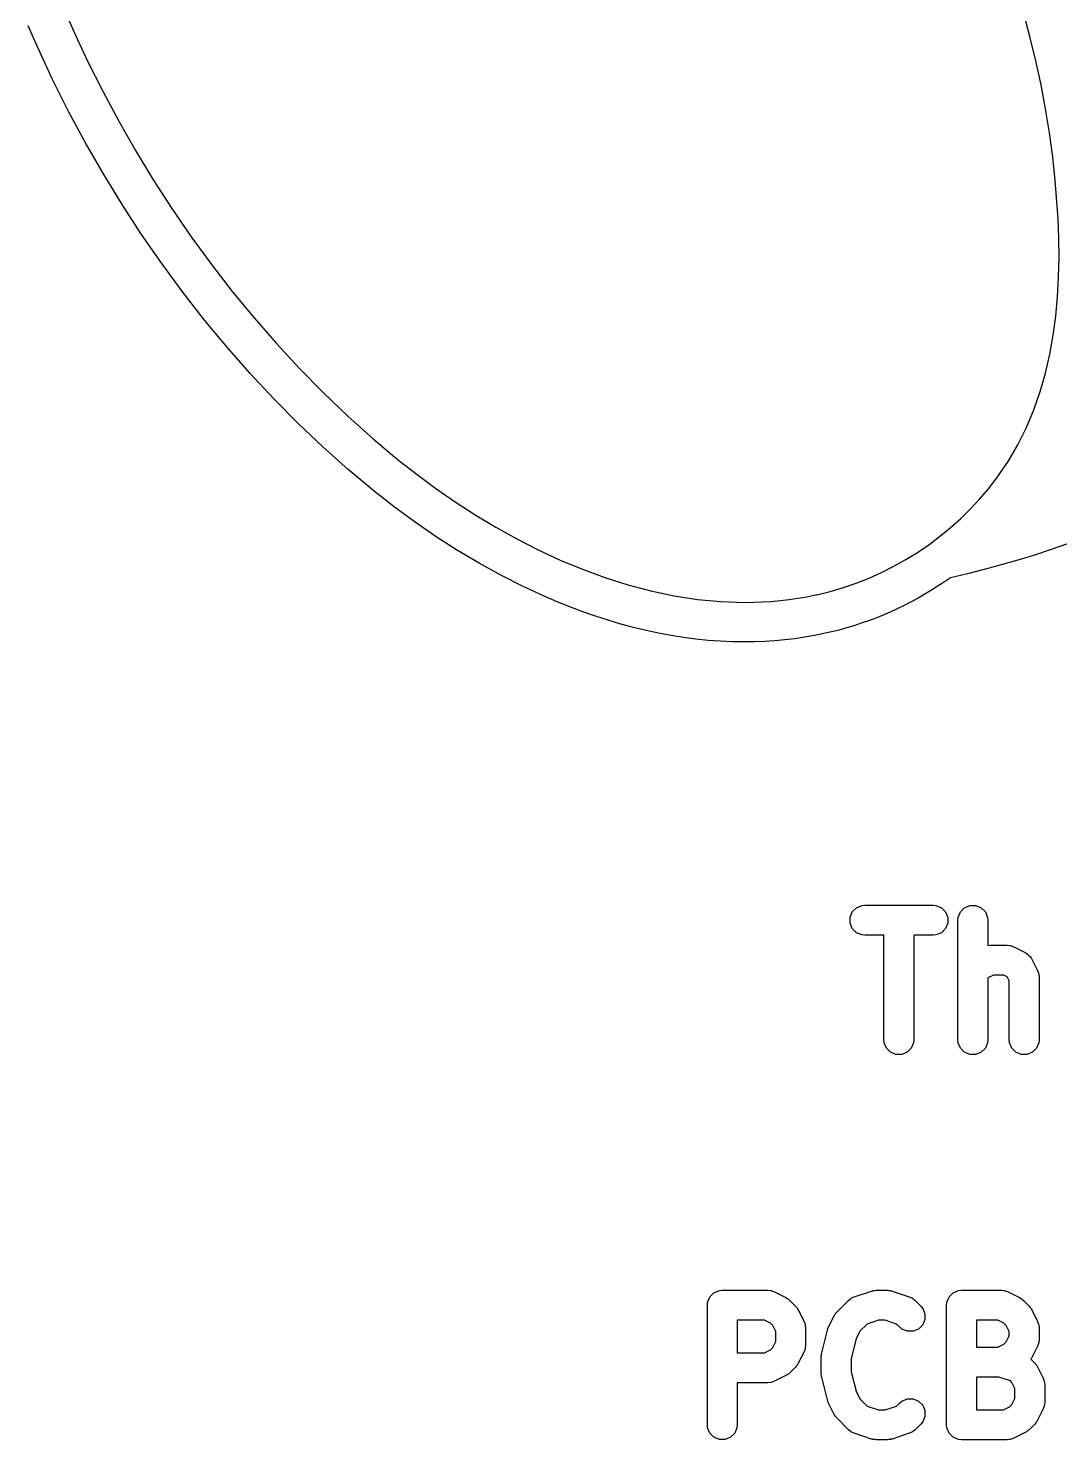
# Model space of a CAD drawing. Extents: x 53 to 255, y -141 to -27.
# Drawn here: x 169.97 to 178.59, y -121.68 to -109.87 of the extents above; entities that cross this region are included whole.
import ezdxf

# ---------------------------------------------------------------- set-up
doc = ezdxf.new("R2010")
doc.units = 0
doc.layers.add('BLACK', color=7, linetype='CONTINUOUS')

msp = doc.modelspace()

# ---------------------------------------------------------------- linework, layer by layer
at = {"layer": 'BLACK', "linetype": 'CONTINUOUS'}
for p, q in [((170.279963, -109.740497), (170.346303, -109.893541)), ((178.342885, -109.941818), (178.288228, -109.738989)), ((170.044413, -110.029003), (169.968084, -109.852388)), ((170.346303, -109.893541), (170.464637, -110.147891)), ((170.170844, -110.300416), (170.044413, -110.029003)), ((178.39211, -110.144476), (178.342885, -109.941818)), ((178.435853, -110.346675), (178.39211, -110.144476)), ((170.464637, -110.147891), (170.590677, -110.400188)), ((170.305136, -110.568266), (170.170844, -110.300416)), ((178.474063, -110.548129), (178.435853, -110.346675)), ((170.590677, -110.400188), (170.72425, -110.650022)), ((170.447017, -110.832198), (170.305136, -110.568266)), ((178.506692, -110.748552), (178.474063, -110.548129)), ((170.72425, -110.650022), (170.865184, -110.896983)), ((170.59622, -111.091854), (170.447017, -110.832198)), ((178.533687, -110.947656), (178.506692, -110.748552)), ((170.865184, -110.896983), (171.013304, -111.140661)), ((178.555, -111.145156), (178.533687, -110.947656)), ((170.752475, -111.346879), (170.59622, -111.091854)), ((171.013304, -111.140661), (171.168438, -111.380647)), ((178.578567, -111.467298), (178.555, -111.145156)), ((170.915511, -111.596916), (170.752475, -111.346879)), ((171.168438, -111.380647), (171.330415, -111.61653)), ((178.584752, -111.629856), (178.578567, -111.467298)), ((171.08506, -111.841609), (170.915511, -111.596916)), ((171.330415, -111.61653), (171.499059, -111.847902)), ((178.586494, -111.792855), (178.584752, -111.629856)), ((178.583259, -111.955885), (178.586494, -111.792855)), ((171.260852, -112.0806), (171.08506, -111.841609)), ((171.499059, -111.847902), (171.674199, -112.07435)), ((178.574515, -112.118533), (178.583259, -111.955885)), ((171.442617, -112.313535), (171.260852, -112.0806)), ((171.674199, -112.07435), (171.855663, -112.295467)), ((178.559728, -112.280387), (178.574515, -112.118533)), ((171.630085, -112.540056), (171.442617, -112.313535)), ((171.855663, -112.295467), (172.043276, -112.510842)), ((178.538364, -112.441037), (178.559728, -112.280387)), ((178.509891, -112.600069), (178.538364, -112.441037)), ((171.822988, -112.759808), (171.630085, -112.540056)), ((172.043276, -112.510842), (172.236866, -112.720065)), ((178.473775, -112.757072), (178.509891, -112.600069)), ((172.236866, -112.720065), (172.436261, -112.922727)), ((172.021056, -112.972433), (171.822988, -112.759808)), ((178.429483, -112.911636), (178.473775, -112.757072)), ((172.224018, -113.177576), (172.021056, -112.972433)), ((172.436261, -112.922727), (172.641287, -113.118417)), ((178.376481, -113.063346), (178.429483, -112.911636)), ((178.314236, -113.211793), (178.376481, -113.063346)), ((172.431606, -113.37488), (172.224018, -113.177576)), ((172.641287, -113.118417), (172.851772, -113.306725)), ((178.242215, -113.356564), (178.314236, -113.211793)), ((172.851772, -113.306725), (173.067542, -113.487242)), ((172.64355, -113.563988), (172.431606, -113.37488)), ((178.159885, -113.497247), (178.242215, -113.356564)), ((172.85958, -113.744545), (172.64355, -113.563988)), ((173.067542, -113.487242), (173.218747, -113.605884)), ((178.066712, -113.633431), (178.159885, -113.497247)), ((173.218747, -113.605884), (173.375642, -113.721748)), ((177.996309, -113.72394), (178.066448, -113.633425)), ((178.066448, -113.633425), (178.066712, -113.633431)), ((173.029767, -113.877713), (172.85958, -113.744545)), ((173.375642, -113.721748), (173.537847, -113.834161)), ((177.922097, -113.811104), (177.996309, -113.72394)), ((173.203363, -114.005), (173.029767, -113.877713)), ((173.537847, -113.834161), (173.704981, -113.94245)), ((177.762221, -113.974886), (177.844004, -113.894794)), ((177.844004, -113.894794), (177.922097, -113.811104)), ((173.379746, -114.126021), (173.203363, -114.005)), ((173.704981, -113.94245), (173.876664, -114.045942)), ((177.676937, -114.051258), (177.762221, -113.974886)), ((173.558295, -114.24039), (173.379746, -114.126021)), ((173.876664, -114.045942), (174.052515, -114.143965)), ((174.052515, -114.143965), (174.232153, -114.235846)), ((177.496634, -114.192347), (177.588345, -114.123786)), ((177.588345, -114.123786), (177.676937, -114.051258)), ((173.738388, -114.347721), (173.558295, -114.24039)), ((174.232153, -114.235846), (174.415197, -114.320912)), ((177.304623, -114.317073), (177.401997, -114.256817)), ((177.401997, -114.256817), (177.496634, -114.192347)), ((178.381154, -114.27879), (178.241816, -114.321603)), ((178.519771, -114.233649), (178.381154, -114.27879)), ((178.657635, -114.186183), (178.519771, -114.233649)), ((173.919403, -114.447627), (173.738388, -114.347721)), ((174.415197, -114.320912), (174.601268, -114.39849)), ((177.10243, -114.424452), (177.204703, -114.372993)), ((177.204703, -114.372993), (177.304623, -114.317073)), ((178.10179, -114.362083), (177.961108, -114.400229)), ((178.241816, -114.321603), (178.10179, -114.362083)), ((174.10072, -114.539723), (173.919403, -114.447627)), ((174.601268, -114.39849), (174.789985, -114.467907)), ((174.789985, -114.467907), (174.980966, -114.528491)), ((176.78339, -114.550837), (176.891582, -114.513498)), ((176.891582, -114.513498), (176.997992, -114.471328)), ((176.997992, -114.471328), (177.10243, -114.424452)), ((177.627884, -114.504083), (177.602544, -114.521056)), ((177.653001, -114.486887), (177.627884, -114.504083)), ((177.677907, -114.469506), (177.653001, -114.486887)), ((177.819802, -114.436038), (177.677907, -114.469506)), ((177.961108, -114.400229), (177.819802, -114.436038)), ((174.281715, -114.623623), (174.10072, -114.539723)), ((174.389472, -114.669755), (174.281715, -114.623623)), ((174.980966, -114.528491), (175.173832, -114.579568)), ((175.173832, -114.579568), (175.368202, -114.620466)), ((175.368202, -114.620466), (175.563695, -114.650512)), ((176.403179, -114.640753), (176.477316, -114.627953)), ((176.477316, -114.627953), (176.551311, -114.613045)), ((176.551311, -114.613045), (176.562424, -114.610533)), ((176.562424, -114.610533), (176.673607, -114.583224)), ((176.673607, -114.583224), (176.78339, -114.550837)), ((177.464769, -114.606816), (177.407808, -114.639317)), ((177.52116, -114.572964), (177.464769, -114.606816)), ((177.576968, -114.537767), (177.52116, -114.572964)), ((177.602544, -114.521056), (177.576968, -114.537767)), ((174.496927, -114.712949), (174.389472, -114.669755)), ((174.604056, -114.7532), (174.496927, -114.712949)), ((175.563695, -114.650512), (175.75993, -114.669033)), ((175.75993, -114.669033), (175.956527, -114.675356)), ((175.956527, -114.675356), (176.031087, -114.674426)), ((176.031087, -114.674426), (176.105627, -114.67161)), ((176.105627, -114.67161), (176.180126, -114.666873)), ((176.180126, -114.666873), (176.254564, -114.660175)), ((176.254564, -114.660175), (176.328922, -114.651481)), ((176.328922, -114.651481), (176.403179, -114.640753)), ((177.233635, -114.728659), (177.174524, -114.755701)), ((177.292228, -114.700244), (177.233635, -114.728659)), ((177.35029, -114.670461), (177.292228, -114.700244)), ((177.407808, -114.639317), (177.35029, -114.670461)), ((174.710836, -114.790502), (174.604056, -114.7532)), ((174.817245, -114.824849), (174.710836, -114.790502)), ((174.923258, -114.856238), (174.817245, -114.824849)), ((175.028852, -114.884662), (174.923258, -114.856238)), ((176.933147, -114.850025), (176.871634, -114.870117)), ((176.994205, -114.828532), (176.933147, -114.850025)), ((177.054796, -114.805643), (176.994205, -114.828532)), ((177.114906, -114.781364), (177.054796, -114.805643)), ((177.174524, -114.755701), (177.114906, -114.781364)), ((175.134004, -114.910116), (175.028852, -114.884662)), ((175.238692, -114.932595), (175.134004, -114.910116)), ((175.342891, -114.952094), (175.238692, -114.932595)), ((175.446578, -114.968607), (175.342891, -114.952094)), ((175.549731, -114.98213), (175.446578, -114.968607)), ((175.652325, -114.992657), (175.549731, -114.98213)), ((176.376599, -114.978808), (176.293623, -114.988648)), ((176.458916, -114.966808), (176.376599, -114.978808)), ((176.540504, -114.952655), (176.458916, -114.966808)), ((176.621293, -114.936361), (176.540504, -114.952655)), ((176.684497, -114.921929), (176.621293, -114.936361)), ((176.747296, -114.906075), (176.684497, -114.921929)), ((176.80968, -114.888802), (176.747296, -114.906075)), ((176.871634, -114.870117), (176.80968, -114.888802)), ((175.754338, -115.000182), (175.652325, -114.992657)), ((175.855747, -115.004702), (175.754338, -115.000182)), ((175.956527, -115.006209), (175.855747, -115.004702)), ((176.041441, -115.005107), (175.956527, -115.006209)), ((176.125975, -115.001806), (176.041441, -115.005107)), ((176.210059, -114.996317), (176.125975, -115.001806)), ((176.293623, -114.988648), (176.210059, -114.996317)), ((176.857613, -117.264374), (176.892101, -117.229886)), ((176.892101, -117.229886), (176.937161, -117.211222)), ((176.937161, -117.211222), (176.961547, -117.20882)), ((176.961547, -117.20882), (177.532975, -117.20882)), ((177.532975, -117.20882), (177.557361, -117.211222)), ((177.557361, -117.211222), (177.602421, -117.229886)), ((177.602421, -117.229886), (177.636909, -117.264374)), ((177.762375, -117.264374), (177.796863, -117.229886)), ((177.796863, -117.229886), (177.841923, -117.211222)), ((177.841923, -117.211222), (177.890695, -117.211222)), ((177.890695, -117.211222), (177.935755, -117.229886)), ((177.935755, -117.229886), (177.970243, -117.264374)), ((176.838949, -117.309434), (176.857613, -117.264374)), ((176.838949, -117.358206), (176.838949, -117.309434)), ((177.636909, -117.264374), (177.655573, -117.309434)), ((177.655573, -117.309434), (177.655573, -117.358206)), ((177.741309, -117.33382), (177.743711, -117.309434)), ((177.741309, -118.33382), (177.741309, -117.33382)), ((177.743711, -117.309434), (177.762375, -117.264374)), ((177.970243, -117.264374), (177.988907, -117.309434)), ((177.988907, -117.309434), (177.991309, -117.33382)), ((177.991309, -117.33382), (177.991309, -117.543911)), ((176.857613, -117.403266), (176.838949, -117.358206)), ((176.892101, -117.437754), (176.857613, -117.403266)), ((176.937161, -117.456418), (176.892101, -117.437754)), ((176.961547, -117.45882), (176.937161, -117.456418)), ((177.122261, -117.45882), (176.961547, -117.45882)), ((177.122261, -118.33382), (177.122261, -117.45882)), ((177.532975, -117.45882), (177.372261, -117.45882)), ((177.372261, -117.45882), (177.372261, -118.33382)), ((177.557361, -117.456418), (177.532975, -117.45882)), ((177.602421, -117.437754), (177.557361, -117.456418)), ((177.636909, -117.403266), (177.602421, -117.437754)), ((177.655573, -117.358206), (177.636909, -117.403266)), ((177.991309, -117.543911), (178.009166, -117.542153)), ((178.009166, -117.542153), (178.152023, -117.542153)), ((178.152023, -117.542153), (178.176409, -117.544555)), ((178.176409, -117.544555), (178.180557, -117.546273)), ((178.180557, -117.546273), (178.185039, -117.546592)), ((178.185039, -117.546592), (178.207925, -117.55535)), ((178.207925, -117.55535), (178.303162, -117.602968)), ((178.303162, -117.602968), (178.30724, -117.605535)), ((178.30724, -117.605535), (178.309165, -117.606177)), ((178.309165, -117.606177), (178.311562, -117.608256)), ((178.311562, -117.608256), (178.3239, -117.616023)), ((178.3239, -117.616023), (178.334169, -117.627863)), ((178.334169, -117.627863), (178.34601, -117.638133)), ((178.34601, -117.638133), (178.353776, -117.650469)), ((178.353776, -117.650469), (178.355856, -117.652868)), ((178.355856, -117.652868), (178.356497, -117.654793)), ((178.356497, -117.654793), (178.359064, -117.65887)), ((178.359064, -117.65887), (178.406683, -117.754108)), ((178.038675, -117.792153), (177.991309, -117.815835)), ((177.991309, -117.815835), (177.991309, -118.33382)), ((178.122515, -117.792153), (178.038675, -117.792153)), ((178.154091, -117.807941), (178.122515, -117.792153)), ((178.16988, -117.839518), (178.154091, -117.807941)), ((178.406683, -117.754108), (178.415441, -117.776994)), ((178.415441, -117.776994), (178.415759, -117.781474)), ((178.415759, -117.781474), (178.417478, -117.785624)), ((178.417478, -117.785624), (178.41988, -117.81001)), ((178.41988, -117.81001), (178.41988, -118.33382)), ((178.16988, -118.33382), (178.16988, -117.839518)), ((177.124663, -118.358206), (177.122261, -118.33382)), ((177.143327, -118.403266), (177.124663, -118.358206)), ((177.177815, -118.437754), (177.143327, -118.403266)), ((177.351195, -118.403266), (177.316707, -118.437754)), ((177.369859, -118.358206), (177.351195, -118.403266)), ((177.372261, -118.33382), (177.369859, -118.358206)), ((177.743711, -118.358206), (177.741309, -118.33382)), ((177.762375, -118.403266), (177.743711, -118.358206)), ((177.796863, -118.437754), (177.762375, -118.403266)), ((177.970243, -118.403266), (177.935755, -118.437754)), ((177.988907, -118.358206), (177.970243, -118.403266)), ((177.991309, -118.33382), (177.988907, -118.358206)), ((178.172282, -118.358206), (178.16988, -118.33382)), ((178.190946, -118.403266), (178.172282, -118.358206)), ((178.225434, -118.437754), (178.190946, -118.403266)), ((178.398814, -118.403266), (178.364326, -118.437754)), ((178.417478, -118.358206), (178.398814, -118.403266)), ((178.41988, -118.33382), (178.417478, -118.358206)), ((177.222875, -118.456418), (177.177815, -118.437754)), ((177.271647, -118.456418), (177.222875, -118.456418)), ((177.316707, -118.437754), (177.271647, -118.456418)), ((177.841923, -118.456418), (177.796863, -118.437754)), ((177.890695, -118.456418), (177.841923, -118.456418)), ((177.935755, -118.437754), (177.890695, -118.456418)), ((178.270494, -118.456418), (178.225434, -118.437754)), ((178.319266, -118.456418), (178.270494, -118.456418)), ((178.364326, -118.437754), (178.319266, -118.456418)), ((175.646071, -120.553708), (175.648473, -120.529322)), ((175.648473, -120.529322), (175.667137, -120.484262)), ((175.667137, -120.484262), (175.701625, -120.449774)), ((175.701625, -120.449774), (175.746685, -120.43111)), ((175.746685, -120.43111), (175.771071, -120.428708)), ((175.771071, -120.428708), (176.152023, -120.428708)), ((176.152023, -120.428708), (176.176409, -120.43111)), ((176.176409, -120.43111), (176.180557, -120.432828)), ((176.180557, -120.432828), (176.185039, -120.433147)), ((176.185039, -120.433147), (176.207925, -120.441905)), ((176.207925, -120.441905), (176.303162, -120.489523)), ((176.303162, -120.489523), (176.31366, -120.496132)), ((176.31366, -120.496132), (176.316707, -120.497394)), ((176.316707, -120.497394), (176.320138, -120.500209)), ((176.320138, -120.500209), (176.3239, -120.502578)), ((176.3239, -120.502578), (176.326063, -120.505072)), ((176.326063, -120.505072), (176.335649, -120.512939)), ((176.335649, -120.512939), (176.383268, -120.560557)), ((176.730302, -120.608177), (176.82554, -120.512939)), ((176.82554, -120.512939), (176.844482, -120.497394)), ((176.844482, -120.497394), (176.848631, -120.495675)), ((176.848631, -120.495675), (176.852025, -120.492732)), ((176.852025, -120.492732), (176.8744, -120.482742)), ((176.8744, -120.482742), (177.017256, -120.435123)), ((177.017256, -120.435123), (177.029349, -120.432373)), ((177.029349, -120.432373), (177.032399, -120.43111)), ((177.032399, -120.43111), (177.03682, -120.430674)), ((177.03682, -120.430674), (177.04115, -120.42969)), ((177.04115, -120.42969), (177.044441, -120.429923)), ((177.044441, -120.429923), (177.056785, -120.428708)), ((177.056785, -120.428708), (177.152023, -120.428708)), ((177.152023, -120.428708), (177.164366, -120.429923)), ((177.164366, -120.429923), (177.167657, -120.42969)), ((177.167657, -120.42969), (177.171986, -120.430674)), ((177.171986, -120.430674), (177.176409, -120.43111)), ((177.176409, -120.43111), (177.17946, -120.432373)), ((177.17946, -120.432373), (177.191551, -120.435123)), ((177.191551, -120.435123), (177.334408, -120.482741)), ((177.334408, -120.482741), (177.356783, -120.492732)), ((177.356783, -120.492732), (177.360176, -120.495675)), ((177.360176, -120.495675), (177.364326, -120.497394)), ((177.364326, -120.497394), (177.383268, -120.512939)), ((177.383268, -120.512939), (177.430887, -120.560557)), ((177.646071, -120.553708), (177.648473, -120.529322)), ((177.648473, -120.529322), (177.667137, -120.484262)), ((177.667137, -120.484262), (177.701625, -120.449774)), ((177.701625, -120.449774), (177.746685, -120.43111)), ((177.746685, -120.43111), (177.771071, -120.428708)), ((177.771071, -120.428708), (178.104404, -120.428708)), ((178.104404, -120.428708), (178.12879, -120.43111)), ((178.12879, -120.43111), (178.132938, -120.432828)), ((178.132938, -120.432828), (178.13742, -120.433147)), ((178.13742, -120.433147), (178.160306, -120.441905)), ((178.160306, -120.441905), (178.255543, -120.489523)), ((178.255543, -120.489523), (178.266041, -120.496132)), ((178.266041, -120.496132), (178.269088, -120.497394)), ((178.269088, -120.497394), (178.272519, -120.500209)), ((178.272519, -120.500209), (178.276281, -120.502578)), ((178.276281, -120.502578), (178.278444, -120.505072)), ((178.278444, -120.505072), (178.28803, -120.512939)), ((178.28803, -120.512939), (178.335649, -120.560557)), ((175.646071, -121.553708), (175.646071, -120.553708)), ((176.383268, -120.560557), (176.391137, -120.570145)), ((176.391137, -120.570145), (176.393629, -120.572307)), ((176.393629, -120.572307), (176.395994, -120.576064)), ((176.395994, -120.576064), (176.398813, -120.579499)), ((176.398813, -120.579499), (176.400076, -120.582549)), ((176.400076, -120.582549), (176.406683, -120.593044)), ((176.406683, -120.593044), (176.454302, -120.688282)), ((176.659268, -120.735901), (176.706886, -120.640664)), ((176.706886, -120.640664), (176.713495, -120.630165)), ((176.713495, -120.630165), (176.714757, -120.627119)), ((176.714757, -120.627119), (176.717572, -120.623687)), ((176.717572, -120.623687), (176.719941, -120.619926)), ((176.719941, -120.619926), (176.722435, -120.617762)), ((176.722435, -120.617762), (176.730302, -120.608177)), ((177.430887, -120.560557), (177.446432, -120.579499)), ((177.446432, -120.579499), (177.465097, -120.624559)), ((177.465097, -120.624559), (177.465097, -120.673332)), ((177.646071, -121.553708), (177.646071, -120.553708)), ((178.335649, -120.560557), (178.343518, -120.570145)), ((178.343518, -120.570145), (178.34601, -120.572307)), ((178.34601, -120.572307), (178.348375, -120.576064)), ((178.348375, -120.576064), (178.351194, -120.579499)), ((178.351194, -120.579499), (178.352457, -120.582549)), ((178.352457, -120.582549), (178.359064, -120.593044)), ((178.359064, -120.593044), (178.406683, -120.688282)), ((176.122515, -120.678708), (175.896071, -120.678708)), ((175.896071, -120.678708), (175.896071, -120.952517)), ((176.173216, -120.704058), (176.122515, -120.678708)), ((176.192148, -120.722991), (176.173216, -120.704058)), ((176.217499, -120.773692), (176.192148, -120.722991)), ((176.454302, -120.688282), (176.46306, -120.711168)), ((176.46306, -120.711168), (176.463378, -120.715648)), ((176.463378, -120.715648), (176.465097, -120.719798)), ((176.465097, -120.719798), (176.467499, -120.744184)), ((176.467499, -120.744184), (176.467499, -120.887041)), ((176.602184, -120.951962), (176.649803, -120.761486)), ((176.649803, -120.761486), (176.650446, -120.759686)), ((176.650446, -120.759686), (176.65051, -120.758787)), ((176.65051, -120.758787), (176.654392, -120.74864)), ((176.654392, -120.74864), (176.658048, -120.738411)), ((176.658048, -120.738411), (176.658584, -120.737686)), ((176.658584, -120.737686), (176.659268, -120.735901)), ((176.921422, -120.770609), (176.889011, -120.83543)), ((176.98145, -120.71058), (176.921422, -120.770609)), ((177.077071, -120.678708), (176.98145, -120.71058)), ((177.13174, -120.678708), (177.077071, -120.678708)), ((177.227357, -120.71058), (177.13174, -120.678708)), ((177.25411, -120.737334), (177.227357, -120.71058)), ((177.273052, -120.752879), (177.25411, -120.737334)), ((177.318112, -120.771544), (177.273052, -120.752879)), ((177.366885, -120.771544), (177.318112, -120.771544)), ((177.411945, -120.752879), (177.366885, -120.771544)), ((177.446432, -120.718392), (177.411945, -120.752879)), ((177.465097, -120.673332), (177.446432, -120.718392)), ((178.074896, -120.678708), (177.896071, -120.678708)), ((177.896071, -120.678708), (177.896071, -120.904898)), ((178.125597, -120.704058), (178.074896, -120.678708)), ((178.144529, -120.722991), (178.125597, -120.704058)), ((178.16988, -120.773692), (178.144529, -120.722991)), ((178.406683, -120.688282), (178.415441, -120.711168)), ((178.415441, -120.711168), (178.415759, -120.715648)), ((178.415759, -120.715648), (178.417478, -120.719798)), ((178.417478, -120.719798), (178.41988, -120.744184)), ((178.41988, -120.744184), (178.41988, -120.839422)), ((176.192148, -120.908233), (176.217499, -120.857532)), ((176.217499, -120.857532), (176.217499, -120.773692)), ((176.467499, -120.887041), (176.465097, -120.911427)), ((176.889011, -120.83543), (176.848452, -120.997668)), ((178.074896, -120.904898), (178.125597, -120.879547)), ((178.125597, -120.879547), (178.144529, -120.860614)), ((178.144529, -120.860614), (178.16988, -120.809913)), ((178.16988, -120.809913), (178.16988, -120.773692)), ((178.415441, -120.872438), (178.406683, -120.895324)), ((178.415759, -120.867957), (178.415441, -120.872438)), ((178.417478, -120.863808), (178.415759, -120.867957)), ((178.41988, -120.839422), (178.417478, -120.863808)), ((175.896071, -120.952517), (176.122515, -120.952517)), ((176.122515, -120.952517), (176.173216, -120.927166)), ((176.173216, -120.927166), (176.192148, -120.908233)), ((176.454302, -120.942943), (176.406683, -121.038181)), ((176.46306, -120.920057), (176.454302, -120.942943)), ((176.463378, -120.915576), (176.46306, -120.920057)), ((176.465097, -120.911427), (176.463378, -120.915576)), ((176.598452, -120.982279), (176.598871, -120.978024)), ((176.598452, -121.125136), (176.598452, -120.982279)), ((176.5986, -120.976203), (176.599949, -120.967074)), ((176.598871, -120.978024), (176.5986, -120.976203)), ((176.599949, -120.967074), (176.600854, -120.957893)), ((176.600854, -120.957893), (176.601558, -120.956191)), ((176.601558, -120.956191), (176.602184, -120.951962)), ((176.848452, -120.997668), (176.848452, -121.109747)), ((177.896071, -120.904898), (178.074896, -120.904898)), ((178.351194, -121.004107), (178.350938, -121.004418)), ((178.350938, -121.004418), (178.383268, -121.036747)), ((178.352457, -121.001056), (178.351194, -121.004107)), ((178.359064, -120.990562), (178.352457, -121.001056)), ((178.406683, -120.895324), (178.359064, -120.990562)), ((176.326063, -121.126152), (176.3239, -121.128647)), ((176.335649, -121.118286), (176.326063, -121.126152)), ((176.383268, -121.070668), (176.335649, -121.118286)), ((176.391137, -121.061079), (176.383268, -121.070668)), ((176.393629, -121.058918), (176.391137, -121.061079)), ((176.395994, -121.05516), (176.393629, -121.058918)), ((176.398813, -121.051726), (176.395994, -121.05516)), ((176.400076, -121.048675), (176.398813, -121.051726)), ((176.406683, -121.038181), (176.400076, -121.048675)), ((176.598871, -121.12939), (176.598452, -121.125136)), ((176.848452, -121.109747), (176.889011, -121.271985)), ((178.383268, -121.036747), (178.391137, -121.046335)), ((178.391137, -121.046335), (178.393629, -121.048497)), ((178.393629, -121.048497), (178.395994, -121.052254)), ((178.395994, -121.052254), (178.398813, -121.055689)), ((178.398813, -121.055689), (178.400076, -121.058739)), ((178.400076, -121.058739), (178.406683, -121.069234)), ((178.406683, -121.069234), (178.454302, -121.164472)), ((176.152023, -121.202517), (175.896071, -121.202517)), ((175.896071, -121.202517), (175.896071, -121.553708)), ((176.176409, -121.200115), (176.152023, -121.202517)), ((176.180557, -121.198396), (176.176409, -121.200115)), ((176.185039, -121.198078), (176.180557, -121.198396)), ((176.207925, -121.18932), (176.185039, -121.198078)), ((176.303162, -121.141702), (176.207925, -121.18932)), ((176.31366, -121.135092), (176.303162, -121.141702)), ((176.316707, -121.133831), (176.31366, -121.135092)), ((176.320138, -121.131015), (176.316707, -121.133831)), ((176.3239, -121.128647), (176.320138, -121.131015)), ((176.5986, -121.131212), (176.598871, -121.12939)), ((176.599949, -121.14034), (176.5986, -121.131212)), ((176.600854, -121.149522), (176.599949, -121.14034)), ((176.601558, -121.151223), (176.600854, -121.149522)), ((176.602184, -121.155453), (176.601558, -121.151223)), ((176.649803, -121.345929), (176.602184, -121.155453)), ((178.084121, -121.154898), (177.896071, -121.154898)), ((177.896071, -121.154898), (177.896071, -121.428708)), ((178.179738, -121.18677), (178.084121, -121.154898)), ((178.192148, -121.199181), (178.179738, -121.18677)), ((178.217499, -121.249882), (178.192148, -121.199181)), ((178.454302, -121.164472), (178.46306, -121.187358)), ((178.46306, -121.187358), (178.463378, -121.191838)), ((178.463378, -121.191838), (178.465097, -121.195988)), ((178.465097, -121.195988), (178.467499, -121.220374)), ((178.467499, -121.220374), (178.467499, -121.363231)), ((176.650446, -121.347728), (176.649803, -121.345929)), ((176.65051, -121.348628), (176.650446, -121.347728)), ((176.654392, -121.358774), (176.65051, -121.348628)), ((176.658048, -121.369004), (176.654392, -121.358774)), ((176.889011, -121.271985), (176.921421, -121.336804)), ((176.921421, -121.336804), (176.981452, -121.396835)), ((177.25411, -121.370082), (177.273051, -121.354536)), ((177.273051, -121.354536), (177.318111, -121.335871)), ((177.318111, -121.335871), (177.366884, -121.335871)), ((177.366884, -121.335871), (177.411944, -121.354535)), ((177.411944, -121.354535), (177.446432, -121.389022)), ((178.192147, -121.384425), (178.217499, -121.333722)), ((178.217499, -121.333722), (178.217499, -121.249882)), ((176.658584, -121.369728), (176.658048, -121.369004)), ((176.659268, -121.371514), (176.658584, -121.369728)), ((176.706886, -121.466751), (176.659268, -121.371514)), ((176.713492, -121.477245), (176.706886, -121.466751)), ((176.714756, -121.480296), (176.713492, -121.477245)), ((176.717576, -121.483732), (176.714756, -121.480296)), ((176.981452, -121.396835), (177.077071, -121.428708)), ((177.077071, -121.428708), (177.13174, -121.428708)), ((177.13174, -121.428708), (177.227357, -121.396835)), ((177.227357, -121.396835), (177.25411, -121.370082)), ((177.446432, -121.389022), (177.465097, -121.434081)), ((177.465097, -121.434081), (177.465097, -121.482855)), ((177.896071, -121.428708), (178.122515, -121.428708)), ((178.122515, -121.428708), (178.173216, -121.403357)), ((178.173216, -121.403357), (178.192147, -121.384425)), ((178.454302, -121.419133), (178.406683, -121.514371)), ((178.46306, -121.396247), (178.454302, -121.419133)), ((178.463378, -121.391766), (178.46306, -121.396247)), ((178.465097, -121.387617), (178.463378, -121.391766)), ((178.467499, -121.363231), (178.465097, -121.387617)), ((175.648473, -121.578094), (175.646071, -121.553708)), ((175.667137, -121.623154), (175.648473, -121.578094)), ((175.893669, -121.578094), (175.875005, -121.623154)), ((175.896071, -121.553708), (175.893669, -121.578094)), ((176.719941, -121.487489), (176.717576, -121.483732)), ((176.722432, -121.489649), (176.719941, -121.487489)), ((176.730301, -121.499238), (176.722432, -121.489649)), ((176.825539, -121.594477), (176.730301, -121.499238)), ((176.844481, -121.610022), (176.825539, -121.594477)), ((177.383269, -121.594476), (177.364327, -121.610022)), ((177.430888, -121.546857), (177.383269, -121.594476)), ((177.446433, -121.527914), (177.430888, -121.546857)), ((177.465097, -121.482855), (177.446433, -121.527914)), ((177.648473, -121.578094), (177.646071, -121.553708)), ((177.667137, -121.623154), (177.648473, -121.578094)), ((178.33565, -121.594476), (178.326062, -121.602344)), ((178.383269, -121.546857), (178.33565, -121.594476)), ((178.391136, -121.537269), (178.383269, -121.546857)), ((178.393629, -121.535108), (178.391136, -121.537269)), ((178.395995, -121.531348), (178.393629, -121.535108)), ((178.398814, -121.527914), (178.395995, -121.531348)), ((178.400076, -121.524865), (178.398814, -121.527914)), ((178.406683, -121.514371), (178.400076, -121.524865)), ((175.701625, -121.657642), (175.667137, -121.623154)), ((175.746685, -121.676306), (175.701625, -121.657642)), ((175.795457, -121.676306), (175.746685, -121.676306)), ((175.840517, -121.657642), (175.795457, -121.676306)), ((175.875005, -121.623154), (175.840517, -121.657642)), ((176.848632, -121.611741), (176.844481, -121.610022)), ((176.852025, -121.614684), (176.848632, -121.611741)), ((176.8744, -121.624674), (176.852025, -121.614684)), ((177.017256, -121.672293), (176.8744, -121.624674)), ((177.029349, -121.675042), (177.017256, -121.672293)), ((177.032399, -121.676306), (177.029349, -121.675042)), ((177.03682, -121.676741), (177.032399, -121.676306)), ((177.04115, -121.677726), (177.03682, -121.676741)), ((177.044441, -121.677492), (177.04115, -121.677726)), ((177.056785, -121.678708), (177.044441, -121.677492)), ((177.152023, -121.678708), (177.056785, -121.678708)), ((177.164366, -121.677492), (177.152023, -121.678708)), ((177.167657, -121.677726), (177.164366, -121.677492)), ((177.171986, -121.676741), (177.167657, -121.677726)), ((177.176409, -121.676306), (177.171986, -121.676741)), ((177.17946, -121.675042), (177.176409, -121.676306)), ((177.191551, -121.672293), (177.17946, -121.675042)), ((177.334408, -121.624675), (177.191551, -121.672293)), ((177.356783, -121.614684), (177.334408, -121.624675)), ((177.360175, -121.611741), (177.356783, -121.614684)), ((177.364327, -121.610022), (177.360175, -121.611741)), ((177.701625, -121.657642), (177.667137, -121.623154)), ((177.746685, -121.676306), (177.701625, -121.657642)), ((177.771071, -121.678708), (177.746685, -121.676306)), ((178.152023, -121.678708), (177.771071, -121.678708)), ((178.176409, -121.676306), (178.152023, -121.678708)), ((178.180557, -121.674587), (178.176409, -121.676306)), ((178.185039, -121.674269), (178.180557, -121.674587)), ((178.207925, -121.665511), (178.185039, -121.674269)), ((178.303162, -121.617893), (178.207925, -121.665511)), ((178.313658, -121.611285), (178.303162, -121.617893)), ((178.316708, -121.610022), (178.313658, -121.611285)), ((178.320141, -121.607203), (178.316708, -121.610022)), ((178.3239, -121.604838), (178.320141, -121.607203)), ((178.326062, -121.602344), (178.3239, -121.604838))]:
    msp.add_line(p, q, dxfattribs=at)

doc.saveas('drawing.dxf')
